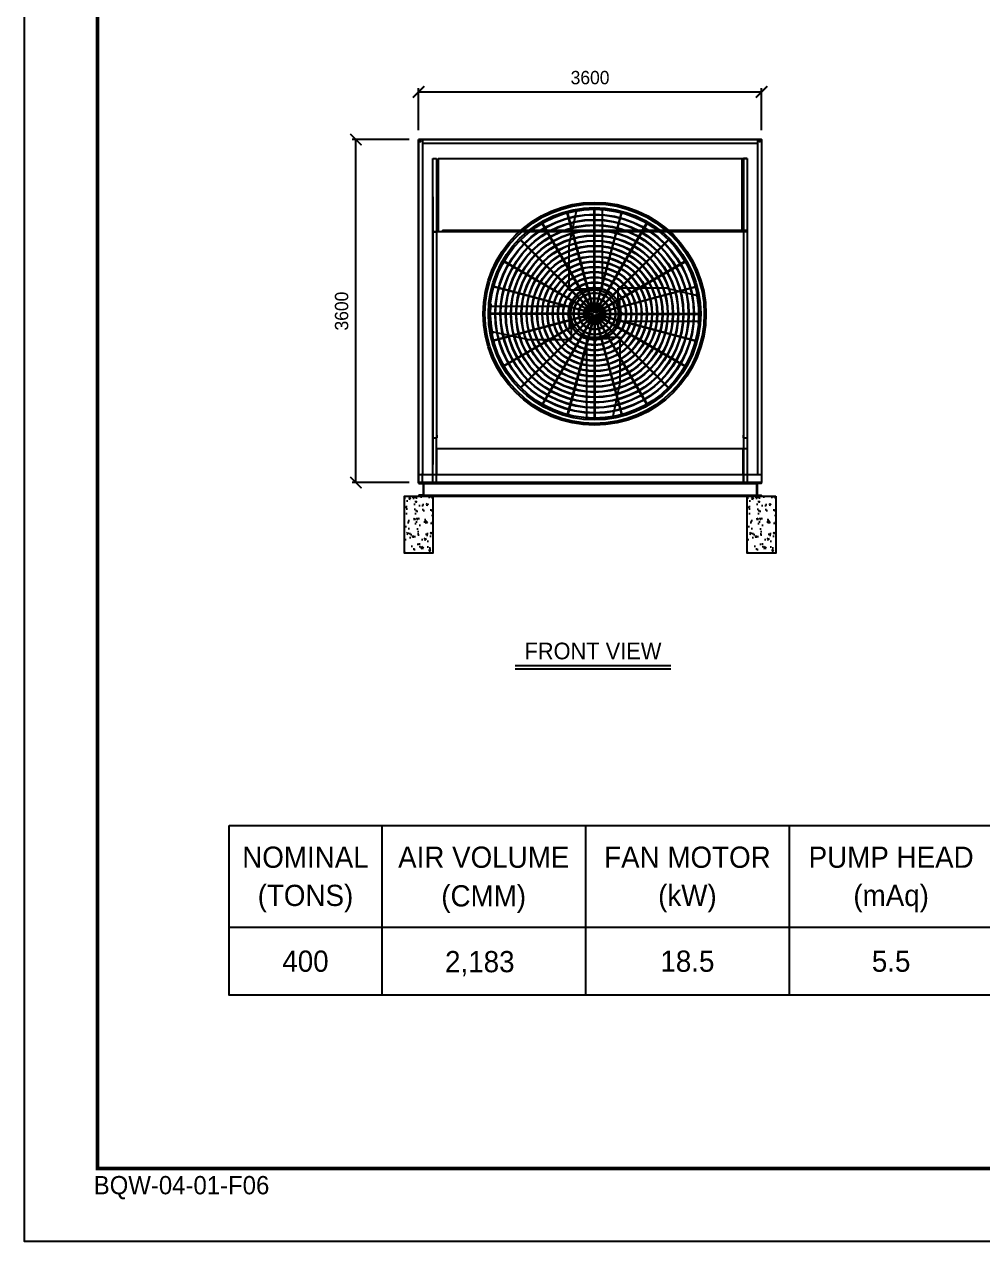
# Model space of a CAD drawing. Header units: millimetres. Extents: x 2023 to 34286, y 1728 to 24542.
# Drawn here: x 2023 to 12080, y 1728 to 14504 of the extents above; entities that cross this region are included whole.
import ezdxf
from ezdxf.enums import TextEntityAlignment as Align

# ---------------------------------------------------------------- set-up
doc = ezdxf.new("R2010")
doc.units = ezdxf.units.MM
doc.linetypes.add('CENTER', pattern=[2, 1.25, -0.25, 0.25, -0.25])
doc.linetypes.add('HIDDEN', pattern=[0.375, 0.25, -0.125])
for name, color, linetype in [('center', 1, 'CENTER'), ('LINE', 7, 'Continuous'), ('냉각탑', 4, 'Continuous'), ('냉각탑_box', 1, 'Continuous'), ('냉각탑_dim', 1, 'Continuous'), ('냉각탑_form', 1, 'Continuous'), ('냉각탑_text', 3, 'Continuous'), ('냉각탑_찬넬방진', 1, 'Continuous'), ('숨은선', 5, 'HIDDEN')]:
    doc.layers.add(name, color=color, linetype=linetype)
doc.styles.add('HY울릉도L', font='')
doc.styles.add('돋움', font='Dotum.ttf')
doc.styles.get('HY울릉도L').set_extended_font_data('HY울릉도L')
doc.dimstyles.new('성지DIM', dxfattribs={"dimtxt": 3.5, "dimasz": 3, "dimexe": 1, "dimexo": 2.5, "dimgap": 2, "dimtad": 1, "dimdec": 0, "dimzin": 3, "dimdsep": 46, "dimtxsty": 'HY울릉도L', "dimblk": 'ARCHTICK', "dimcen": -2, "dimclrd": 256, "dimclre": 256, "dimclrt": 7, "dimadec": 0, "dimazin": 0, "dimtfac": 1, "dimtdec": 0, "dimtofl": 0, "dimtmove": 0, "dimatfit": 3, "dimfxl": 1, "dimtolj": 1, "dimtzin": 0, "dimlwe": -1, "dimarcsym": 0})

# ---------------------------------------------------------------- blocks, each defined once
blk = doc.blocks.new('냉각탑form')
at = {"layer": 'Defpoints'}
blk.add_lwpolyline([(0, 297.07), (420.1, 297.07), (420.1, 0), (0, 0)], close=True, dxfattribs=at)
at = {"layer": '냉각탑_form', "const_width": 0.5}
blk.add_lwpolyline([(10, 287.07), (10, 10), (410.1, 10), (410.1, 287.07)], close=True, dxfattribs=at)
at = {"layer": '냉각탑_form', "style": '돋움'}
blk.add_text('BQW-04-01-F06', height=2.5006, dxfattribs=at).set_placement((9.48, 6.47))
blk = doc.blocks.new('_ArchTick')
at = {"color": 0, "linetype": 'ByBlock', "const_width": 0.15}
blk.add_lwpolyline([(-0.5, -0.5), (0.5, 0.5)], dxfattribs=at)
blk = doc.blocks.new('*D226')
at = {"layer": 'Defpoints', "color": 0, "transparency": 16777216}
for p in [(9760, 13794), (6160, 13294), (9760, 13294)]:
    blk.add_point(p, dxfattribs=at)
at = {"layer": '냉각탑_dim', "transparency": 16777216}
for p, q in [((6160, 13394), (6160, 13834)), ((9760, 13394), (9760, 13834))]:
    blk.add_line(p, q, dxfattribs=at)
at = {"layer": '냉각탑_dim', "lineweight": -2, "transparency": 16777216}
blk.add_line((6160, 13794), (9760, 13794), dxfattribs=at)
at = {"layer": '냉각탑_dim', "lineweight": -2, "transparency": 16777216, "xscale": 120, "yscale": 120, "zscale": 120, "rotation": 180}
blk.add_blockref('_ArchTick', (6160, 13794), dxfattribs=at)
at = {"layer": '냉각탑_dim', "lineweight": -2, "transparency": 16777216, "xscale": 120, "yscale": 120, "zscale": 120}
blk.add_blockref('_ArchTick', (9760, 13794), dxfattribs=at)
at = {"layer": '냉각탑_dim', "color": 7, "transparency": 16777216, "insert": (7960, 13944), "char_height": 140, "attachment_point": 5, "style": 'HY울릉도L'}
blk.add_mtext('\\A1;3600', dxfattribs=at)
blk = doc.blocks.new('*D227')
at = {"layer": 'Defpoints', "color": 0, "transparency": 16777216}
for p in [(5503, 13294), (6160, 13294), (6160, 9694)]:
    blk.add_point(p, dxfattribs=at)
at = {"layer": '냉각탑_dim', "transparency": 16777216}
for p, q in [((6060, 13294), (5463, 13294)), ((6060, 9694), (5463, 9694))]:
    blk.add_line(p, q, dxfattribs=at)
at = {"layer": '냉각탑_dim', "lineweight": -2, "transparency": 16777216}
blk.add_line((5503, 9694), (5503, 13294), dxfattribs=at)
at = {"layer": '냉각탑_dim', "lineweight": -2, "transparency": 16777216, "xscale": 120, "yscale": 120, "zscale": 120}
for p, rotation in [((5503, 13294), 90), ((5503, 9694), 270)]:
    blk.add_blockref('_ArchTick', p, dxfattribs=dict(at, rotation=rotation))
at = {"layer": '냉각탑_dim', "color": 7, "transparency": 16777216, "insert": (5353, 11494), "char_height": 140, "attachment_point": 5, "rotation": 90, "style": 'HY울릉도L'}
blk.add_mtext('\\A1;3600', dxfattribs=at)
blk = doc.blocks.new('A$C1FB73ED1')
for p, q in [((1261, 1340), (967, 2438)), ((1267, 1342), (972, 2440)), ((1277, 1343), (1277, 2480)), ((1283, 1343), (1283, 2480)), ((1293, 1342), (1588, 2440)), ((1299, 1340), (1593, 2438)), ((1246, 1333), (677, 2318)), ((1251, 1336), (683, 2321)), ((1309, 1336), (1877, 2321)), ((1314, 1333), (1883, 2318)), ((1233, 1322), (429, 2126)), ((1238, 1327), (434, 2131)), ((1322, 1327), (2126, 2131)), ((1327, 1322), (2131, 2126)), ((1224, 1309), (239, 1877)), ((1227, 1314), (242, 1883)), ((1333, 1314), (2318, 1883)), ((1336, 1309), (2321, 1877)), ((1218, 1293), (120, 1588)), ((1220, 1299), (122, 1593)), ((1340, 1299), (2438, 1593)), ((1342, 1293), (2440, 1588)), ((1217, 1283), (80, 1283)), ((1217, 1277), (80, 1277)), ((1218, 1267), (120, 972)), ((1220, 1261), (122, 967)), ((1340, 1261), (2438, 967)), ((1342, 1267), (2440, 972)), ((1343, 1283), (2480, 1283)), ((1343, 1277), (2480, 1277)), ((1224, 1251), (239, 683)), ((1227, 1246), (242, 677)), ((1233, 1238), (429, 434)), ((1238, 1233), (434, 429)), ((1246, 1227), (677, 242)), ((1251, 1224), (683, 239)), ((1261, 1220), (967, 122)), ((1267, 1218), (972, 120)), ((1277, 1217), (1277, 80)), ((1283, 1217), (1283, 80)), ((1293, 1218), (1588, 120)), ((1299, 1220), (1593, 122)), ((1309, 1224), (1877, 239)), ((1314, 1227), (1883, 242)), ((1322, 1233), (2126, 429)), ((1327, 1238), (2131, 434)), ((1333, 1246), (2318, 677)), ((1336, 1251), (2321, 683))]:
    blk.add_line(p, q)
for radius in [1280, 1260, 1220, 1200]:
    blk.add_circle((1280, 1280), radius)
at = {"ltscale": 5}
for radius in [1143, 1137, 1083, 1077, 1023, 1017, 963, 957, 903, 897, 843, 837, 783, 777, 723, 717, 663, 657, 603, 597, 543, 537, 483, 477, 423, 417, 363, 357, 303, 297, 243, 237, 183, 177, 123, 117, 63, 57, 40, 21]:
    blk.add_circle((1280, 1280), radius, dxfattribs=at)
at = {"color": 7}
blk.add_circle((1280, 1280), 274, dxfattribs=at)
at = {"layer": 'LINE', "color": 7}
for p, q in [((985, 2053), (1072, 2459)), ((1368, 2478), (1368, 1567)), ((985, 2053), (985, 1550)), ((1131, 1550), (985, 1550)), ((1131, 1550), (985, 1550)), ((1131, 1567), (1369, 1567)), ((1131, 1567), (1369, 1567)), ((1131, 1567), (1131, 1549)), ((1131, 1567), (1131, 1549)), ((1131, 1549), (1230, 1549)), ((1131, 1549), (1230, 1549)), ((1330, 1549), (1369, 1549)), ((1330, 1549), (1369, 1549)), ((1369, 1567), (1369, 1549)), ((1369, 1567), (1369, 1549)), ((2111, 1575), (1550, 1575)), ((1550, 1429), (1550, 1575)), ((1550, 1429), (1550, 1575)), ((2111, 1575), (2457, 1488)), ((1549, 1429), (1549, 1330)), ((1549, 1429), (1549, 1330)), ((1567, 1429), (1549, 1429)), ((1567, 1429), (1549, 1429)), ((1567, 1429), (1567, 1191)), ((1567, 1429), (1567, 1191)), ((84, 1368), (993, 1368)), ((84, 1368), (993, 1368)), ((993, 1131), (993, 1369)), ((993, 1131), (993, 1369)), ((993, 1369), (1011, 1369)), ((993, 1369), (1011, 1369)), ((993, 1131), (993, 1369)), ((993, 1131), (993, 1369)), ((993, 1369), (1011, 1369)), ((993, 1369), (1011, 1369)), ((1011, 1330), (1011, 1369)), ((1011, 1330), (1011, 1369)), ((1011, 1330), (1011, 1369)), ((1011, 1330), (1011, 1369)), ((993, 1131), (1011, 1131)), ((993, 1131), (1011, 1131)), ((993, 1131), (1011, 1131)), ((993, 1131), (1011, 1131)), ((1010, 1131), (1010, 985)), ((1010, 1131), (1010, 985)), ((1010, 1131), (1010, 985)), ((1010, 1131), (1010, 985)), ((1011, 1131), (1011, 1230)), ((1011, 1131), (1011, 1230)), ((1011, 1131), (1011, 1230)), ((1011, 1131), (1011, 1230)), ((1549, 1230), (1549, 1191)), ((1549, 1230), (1549, 1191)), ((1567, 1191), (1549, 1191)), ((1567, 1191), (1549, 1191)), ((2476, 1192), (1567, 1192)), ((509, 985), (103, 1072)), ((509, 985), (1010, 985)), ((509, 985), (1010, 985)), ((1230, 1011), (1191, 1011)), ((1191, 993), (1191, 1011)), ((1230, 1011), (1191, 1011)), ((1191, 993), (1191, 1011)), ((1429, 993), (1191, 993)), ((1429, 993), (1191, 993)), ((1192, 82), (1192, 993)), ((1429, 1011), (1330, 1011)), ((1429, 1011), (1330, 1011)), ((1429, 993), (1429, 1011)), ((1429, 993), (1429, 1011)), ((1429, 1010), (1575, 1010)), ((1429, 1010), (1575, 1010)), ((1575, 507), (1575, 1010)), ((1575, 507), (1488, 101)), ((1167, 83), (1167, 85)), ((1393, 83), (1393, 85)), ((1513, 104), (1513, 106))]:
    blk.add_line(p, q, dxfattribs=at)
for points in [[(1272, 1594), (1269, 1588), (1272, 1581), (1280, 1581), (1284, 1588), (1280, 1594)], [(1272, 1594), (1269, 1588), (1272, 1581), (1280, 1581), (1284, 1588), (1280, 1594)], [(966, 1272), (972, 1269), (979, 1272), (979, 1280), (972, 1284), (966, 1280)], [(966, 1272), (972, 1269), (979, 1272), (979, 1280), (972, 1284), (966, 1280)], [(966, 1272), (972, 1269), (979, 1272), (979, 1280), (972, 1284), (966, 1280)], [(966, 1272), (972, 1269), (979, 1272), (979, 1280), (972, 1284), (966, 1280)], [(1594, 1288), (1588, 1291), (1581, 1288), (1581, 1280), (1588, 1276), (1594, 1280)], [(1594, 1288), (1588, 1291), (1581, 1288), (1581, 1280), (1588, 1276), (1594, 1280)], [(1288, 966), (1291, 972), (1288, 979), (1280, 979), (1276, 972), (1280, 966)], [(1288, 966), (1291, 972), (1288, 979), (1280, 979), (1276, 972), (1280, 966)]]:
    blk.add_lwpolyline(points, close=True, dxfattribs=at)
for centre, radius in [((1191, 1559), 2), ((1191, 1559), 2), ((1231, 1559), 2), ((1231, 1559), 2), ((1276, 1588), 8.5), ((1276, 1588), 8.5), ((1350, 1559), 2), ((1350, 1559), 2), ((972, 1276), 8.5), ((972, 1276), 8.5), ((972, 1276), 8.5), ((972, 1276), 8.5), ((1001, 1350), 2), ((1001, 1350), 2), ((1001, 1350), 2), ((1001, 1350), 2), ((1559, 1369), 2), ((1559, 1369), 2), ((1559, 1329), 2), ((1559, 1329), 2), ((1588, 1284), 8.5), ((1588, 1284), 8.5), ((1001, 1231), 2), ((1001, 1231), 2), ((1001, 1231), 2), ((1001, 1231), 2), ((1001, 1191), 2), ((1001, 1191), 2), ((1001, 1191), 2), ((1001, 1191), 2), ((1559, 1210), 2), ((1559, 1210), 2), ((1210, 1001), 2), ((1210, 1001), 2), ((1284, 972), 8.5), ((1284, 972), 8.5), ((1329, 1001), 2), ((1329, 1001), 2), ((1369, 1001), 2), ((1369, 1001), 2)]:
    blk.add_circle(centre, radius, dxfattribs=at)
for centre, radius, start, end in [((1280, 1483), 1000, 83.5007, 103.4595), ((1280, 1483), 998, 83.4876, 103.487), ((1481, 1280), 998, 353.4876, 13.487), ((1481, 1280), 1000, 353.5007, 13.4595), ((1079, 1280), 1000, 173.5007, 193.4595), ((1079, 1280), 998, 173.4876, 193.487), ((1280, 1077), 998, 263.4876, 283.487), ((1280, 1077), 1000, 263.5007, 283.4595)]:
    blk.add_arc(centre, radius, start, end, dxfattribs=at)
blk = doc.blocks.new('3')
for p, q in [((8915, 13294), (6160, 13294)), ((6160, 13294), (6160, 9694)), ((6351, 13294), (9610, 13294)), ((8915, 13294), (9760, 13294)), ((9760, 13294), (9760, 9694)), ((6311, 13094), (6349, 13094)), ((6349, 13094), (6349, 12328)), ((6351, 13094), (6351, 12328)), ((6365, 13094), (6365, 12328)), ((6365, 13094), (9610, 13094)), ((9554, 13094), (9554, 12328)), ((9568, 13094), (9568, 12328)), ((9570, 13094), (9570, 12328)), ((9610, 13094), (9570, 13094)), ((9610, 13094), (9610, 12328)), ((6311, 12694), (6311, 12328)), ((6311, 12328), (6349, 12328)), ((6311, 12326), (6311, 10165)), ((6311, 12326), (6349, 12326)), ((6349, 12326), (6349, 10165)), ((6351, 12328), (9610, 12328)), ((6365, 12330), (6412, 12330)), ((6412, 12342), (9610, 12342)), ((6412, 12342), (6412, 12328)), ((9610, 12328), (9570, 12328)), ((9570, 12326), (9570, 10165)), ((9610, 12326), (9570, 12326)), ((9610, 12326), (9610, 10165)), ((6311, 10165), (6349, 10165)), ((6311, 10163), (6311, 9883)), ((6311, 9694), (6311, 10163)), ((6311, 10163), (6349, 10163)), ((6349, 9694), (6349, 10163)), ((6351, 10193), (6351, 10165)), ((9568, 10193), (9568, 10165)), ((9570, 10165), (9610, 10165)), ((9570, 10163), (9610, 10163)), ((9570, 10163), (9570, 9694)), ((9610, 10163), (9610, 9883)), ((9610, 10163), (9610, 9694)), ((6351, 9790), (6351, 10053)), ((6351, 10053), (9610, 10053)), ((9568, 9790), (9568, 10053)), ((6201, 9694), (6201, 9788)), ((9568, 9788), (9568, 9694)), ((6160, 9694), (8915, 9694)), ((6199, 9694), (6161, 9694)), ((6199, 9694), (6161, 9694)), ((9610, 9694), (6611, 9694)), ((7734, 9694), (6651, 9694)), ((9610, 9694), (6651, 9694)), ((8578, 9694), (7736, 9694)), ((9610, 9694), (8580, 9694)), ((9760, 9694), (8915, 9694)), ((8915, 9694), (9760, 9694)), ((9760, 9694), (9720, 9694)), ((9760, 9694), (9720, 9694))]:
    blk.add_line(p, q)
at = {"color": 7}
for p, q in [((6160, 13294), (8915, 13294)), ((6160, 13294), (6160, 9694)), ((6202, 13294), (6202, 9774)), ((9760, 13294), (8915, 13294)), ((9718, 13294), (9718, 9774)), ((9760, 13294), (9760, 9694)), ((9718, 13252), (6202, 13252)), ((9760, 9774), (6160, 9774)), ((6160, 9694), (8915, 9694)), ((9760, 9694), (8915, 9694)), ((9760, 9694), (8915, 9694))]:
    blk.add_line(p, q, dxfattribs=at)
at = {"ltscale": 500, "elevation": 0}
blk.add_lwpolyline([(6160, 13294), (9760, 13294), (9760, 9694), (6160, 9694)], close=True, dxfattribs=at)
for centre in [(6180, 13274), (9740, 13274)]:
    blk.add_circle(centre, 3)
at = {"layer": 'center'}
for p, q in [((9560, 13074), (9576, 13074)), ((9560, 12511), (9576, 12511)), ((9560, 12348), (9576, 12348))]:
    blk.add_line(p, q, dxfattribs=at)
at = {"layer": '냉각탑', "color": 6, "linetype": 'HIDDEN'}
for p, q in [((6311, 9694), (6311, 13094)), ((6668, 9694), (6311, 9694)), ((8466, 9694), (7847, 9694)), ((8442, 9694), (7871, 9694)), ((9610, 9694), (9345, 9694))]:
    blk.add_line(p, q, dxfattribs=at)
at = {"layer": '냉각탑', "ltscale": 30}
for p, q in [((6311, 9694), (6311, 13094)), ((6611, 9694), (9610, 9694))]:
    blk.add_line(p, q, dxfattribs=at)
at = {"layer": '냉각탑_찬넬방진', "ltscale": 150}
for p, q in [((6161, 9694), (6213, 9694)), ((6161, 9689), (6161, 9694)), ((6161, 9694), (6213, 9694)), ((6161, 9694), (6213, 9694)), ((6161, 9689), (6161, 9694)), ((6161, 9694), (6213, 9694)), ((6164, 9686), (6204, 9686)), ((6164, 9686), (6204, 9686)), ((6208, 9683), (6208, 9564)), ((6213, 9694), (6213, 9553)), ((9760, 9694), (9707, 9694)), ((9760, 9694), (9707, 9694)), ((9760, 9694), (9707, 9694)), ((9707, 9694), (9707, 9553)), ((9760, 9694), (9707, 9694)), ((9712, 9683), (9712, 9564)), ((9757, 9686), (9715, 9686)), ((9757, 9686), (9715, 9686)), ((9760, 9689), (9760, 9694)), ((9760, 9689), (9760, 9694)), ((6161, 9558), (6161, 9553)), ((6213, 9553), (6161, 9553)), ((6204, 9561), (6164, 9561)), ((9707, 9553), (9760, 9553)), ((9715, 9561), (9757, 9561)), ((9760, 9558), (9760, 9553))]:
    blk.add_line(p, q, dxfattribs=at)
at = {"layer": '냉각탑_찬넬방진', "ltscale": 30}
for p, q in [((6213, 9686), (9707, 9686)), ((6611, 9694), (9422, 9694)), ((6611, 9694), (9422, 9694)), ((6161, 9558), (6161, 9553)), ((6213, 9561), (9707, 9561)), ((6213, 9553), (9707, 9553)), ((6213, 9553), (9707, 9553))]:
    blk.add_line(p, q, dxfattribs=at)
at = {"layer": '냉각탑_찬넬방진', "linetype": 'HIDDEN'}
for q in [(6611, 9694), (6634, 9694)]:
    blk.add_line((7531, 9694), q, dxfattribs=at)
at = {"layer": '냉각탑_찬넬방진', "ltscale": 150}
for centre, start, end in [((6164, 9689), 180, 270), ((6164, 9689), 180, 270), ((6204, 9683), 0, 90), ((6204, 9683), 0, 90), ((9715, 9683), 90, 180), ((9715, 9683), 90, 180), ((9757, 9689), 270, 0), ((9757, 9689), 270, 0), ((6164, 9558), 90, 180), ((6204, 9564), 270, 0), ((9715, 9564), 180, 270), ((9757, 9558), 0, 90)]:
    blk.add_arc(centre, 3.18, start, end, dxfattribs=at)
at = {"layer": '숨은선', "ltscale": 4, "elevation": 0}
for points in [[(6240, 13254, -0.005236), (6240, 13254, -0.005236)], [(9680, 13254, 0.005236), (9680, 13254, 0.005236)]]:
    blk.add_lwpolyline(points, format="xyb", dxfattribs=at)
at = {"layer": '냉각탑', "xscale": 0.9134730205792179, "yscale": 0.9134730205792179, "zscale": 0.9134730205792179}
blk.add_blockref('A$C1FB73ED1', (6838, 10297), dxfattribs=at)

msp = doc.modelspace()

# ---------------------------------------------------------------- hatches: boundary and pattern name
h = msp.add_hatch()
h.set_pattern_fill('AR-CONC', color=4, angle=-90)
h.set_pattern_definition([(320, (-195972.63, 344333.27), (-15.939086, -182.18467), [19.05, -209.55]), (265, (-195972.63, 344333.27), (191.056845, 35.24342), [15.24, -167.64058]), (10.451445, (-195973.96, 344318.09), (175.11775, -146.94125), [16.19001, -178.090245]), (316.1842, (-195921.83, 344333.27), (-42.04233, -271.07904), [28.575, -314.325]), (6.63556, (-195925.33, 344310.68), (247.42612, -237.40413), [24.28502, -267.1356]), (261.18415, (-195921.83, 344333.27), (247.42612, -237.40413), [22.85997, -251.45973]), (291, (-195934.53, 344307.87), (-102.2652, -151.61439), [19.05, -209.55]), (236, (-195934.53, 344307.87), (184.18797, -61.80203), [15.24, -167.64]), (341.451445, (-195943.05, 344295.23), (81.92277, -213.41642), [16.19001, -178.08994]), (307.5, (-195972.63, 344333.27), (84.555039, -3.088603), [0, -165.608, 0, -170.18, 0, -168.275]), (277.5, (-195972.63, 344333.27), (100.180575, -66.819663), [0, -97.028, 0, -161.798, 0, -64.135]), (237.5, (-195972.63, 344389.91), (-5.728744, -135.590595), [0, -63.5, 0, -198.12, 0, -262.89]), (227.5, (-195972.63, 344415.31), (25.42649, -148.12918), [0, -82.55, 0, -131.572, 0, -186.69])])
h.paths.add_polyline_path([(6010.9, 9553.4), (6010.9, 8953.4), (6310.9, 8953.2), (6310.9, 9553.2)])
h = msp.add_hatch()
h.set_pattern_fill('AR-CONC', color=4, angle=-90)
h.set_pattern_definition([(320, (-192373.81, 344333.27), (-15.939086, -182.18467), [19.05, -209.55]), (265, (-192373.81, 344333.27), (191.056845, 35.24342), [15.24, -167.64058]), (10.451445, (-192375.14, 344318.09), (175.11775, -146.94125), [16.19001, -178.090245]), (316.1842, (-192323.01, 344333.27), (-42.04233, -271.07904), [28.575, -314.325]), (6.63556, (-192326.52, 344310.68), (247.42612, -237.40413), [24.28502, -267.1356]), (261.18415, (-192323.01, 344333.27), (247.42612, -237.40413), [22.85997, -251.45973]), (291, (-192335.71, 344307.87), (-102.2652, -151.61439), [19.05, -209.55]), (236, (-192335.71, 344307.87), (184.18797, -61.80203), [15.24, -167.64]), (341.451445, (-192344.24, 344295.23), (81.92277, -213.41642), [16.19001, -178.08994]), (307.5, (-192373.814, 344333.27), (84.555039, -3.088603), [0, -165.608, 0, -170.18, 0, -168.275]), (277.5, (-192373.81, 344333.27), (100.180575, -66.819663), [0, -97.028, 0, -161.798, 0, -64.135]), (237.5, (-192373.814, 344389.91), (-5.728744, -135.590595), [0, -63.5, 0, -198.12, 0, -262.89]), (227.5, (-192373.81, 344415.31), (25.42649, -148.12918), [0, -82.55, 0, -131.572, 0, -186.69])])
h.paths.add_polyline_path([(9609.7, 9553.4), (9609.7, 8953.4), (9909.7, 8953.2), (9909.7, 9553.2)])

# ---------------------------------------------------------------- linework, layer by layer
at = {"ltscale": 500, "elevation": 0}
for points in [[(6310.9, 9553.3), (6310.9, 8953.3), (6010.9, 8953.3), (6010.9, 9553.3)], [(9909.7, 9553.3), (9909.7, 8953.3), (9609.7, 8953.3), (9609.7, 9553.3)]]:
    msp.add_lwpolyline(points, close=True, dxfattribs=at)
at = {"layer": '냉각탑_box'}
for p, q in [((7173.8, 7775.5), (8807.1, 7775.5)), ((7173.8, 7740.5), (8807.1, 7740.5)), ((5774.9, 6096.7), (5774.9, 4315.1)), ((7912.8, 6096.7), (7912.8, 4315.1)), ((10050.7, 6096.7), (10050.7, 4315.1)), ((4171.5, 5027.7), (23323.5, 5027.7))]:
    msp.add_line(p, q, dxfattribs=at)
msp.add_lwpolyline([(4171.5, 6096.7), (23323.5, 6096.7), (23323.5, 4315.1), (4171.5, 4315.1)], close=True, dxfattribs=at)

# ---------------------------------------------------------------- block references
msp.add_blockref('3', (0, 0))
at = {"layer": '냉각탑_form', "xscale": 76.7980057517581, "yscale": 76.7980057517581, "zscale": 76.7980057517581}
msp.add_blockref('냉각탑form', (2022.8, 1727.7), dxfattribs=at)

# ---------------------------------------------------------------- texts
at = {"layer": '냉각탑_text', "style": '돋움'}
for s, height, p in [('FRONT VIEW', 175, (7990.4, 7927.1)), ('NOMINAL', 222.7, (4973.2, 5762.6)), ('AIR VOLUME', 222.7, (6843.9, 5762.6)), ('FAN MOTOR', 222.7, (8981.8, 5762.6)), ('PUMP HEAD', 222.7, (11119.7, 5762.6)), ('(TONS)', 222.7, (4973.2, 5361.8)), ('(CMM)', 222.7, (6843.3, 5357)), ('(kW)', 222.7, (8981.8, 5361.8)), ('(mAq)', 222.7, (11119.7, 5361.8)), ('400', 222.7, (4973.2, 4671.4)), ('2,183 ', 222.7, (6843.3, 4666.6)), ('18.5', 222.7, (8981.8, 4671.4)), ('5.5', 222.7, (11119.7, 4671.4))]:
    msp.add_text(s, height=height, dxfattribs=at).set_placement(p, align=Align.MIDDLE_CENTER)

# ---------------------------------------------------------------- dimensions: what is measured, and where the dimension line sits
at = {"layer": '냉각탑_dim'}
dim = msp.add_linear_dim(base=(9759.7, 13794.4), p1=(6159.9, 13293.9), p2=(9759.7, 13293.9), dimstyle='성지DIM', override={"dimscale": 40}, dxfattribs=at)
dim.commit()
dim.dimension.update_dxf_attribs({"geometry": '*D226', "text_midpoint": (7959.8, 13944.4)})
dim = msp.add_linear_dim(base=(5502.7, 13293.9), p1=(6159.9, 9693.9), p2=(6159.9, 13293.9), angle=90, dimstyle='성지DIM', override={"dimscale": 40}, dxfattribs=at)
dim.commit()
dim.dimension.update_dxf_attribs({"geometry": '*D227', "text_midpoint": (5352.7, 11493.9)})

doc.saveas('drawing.dxf')
